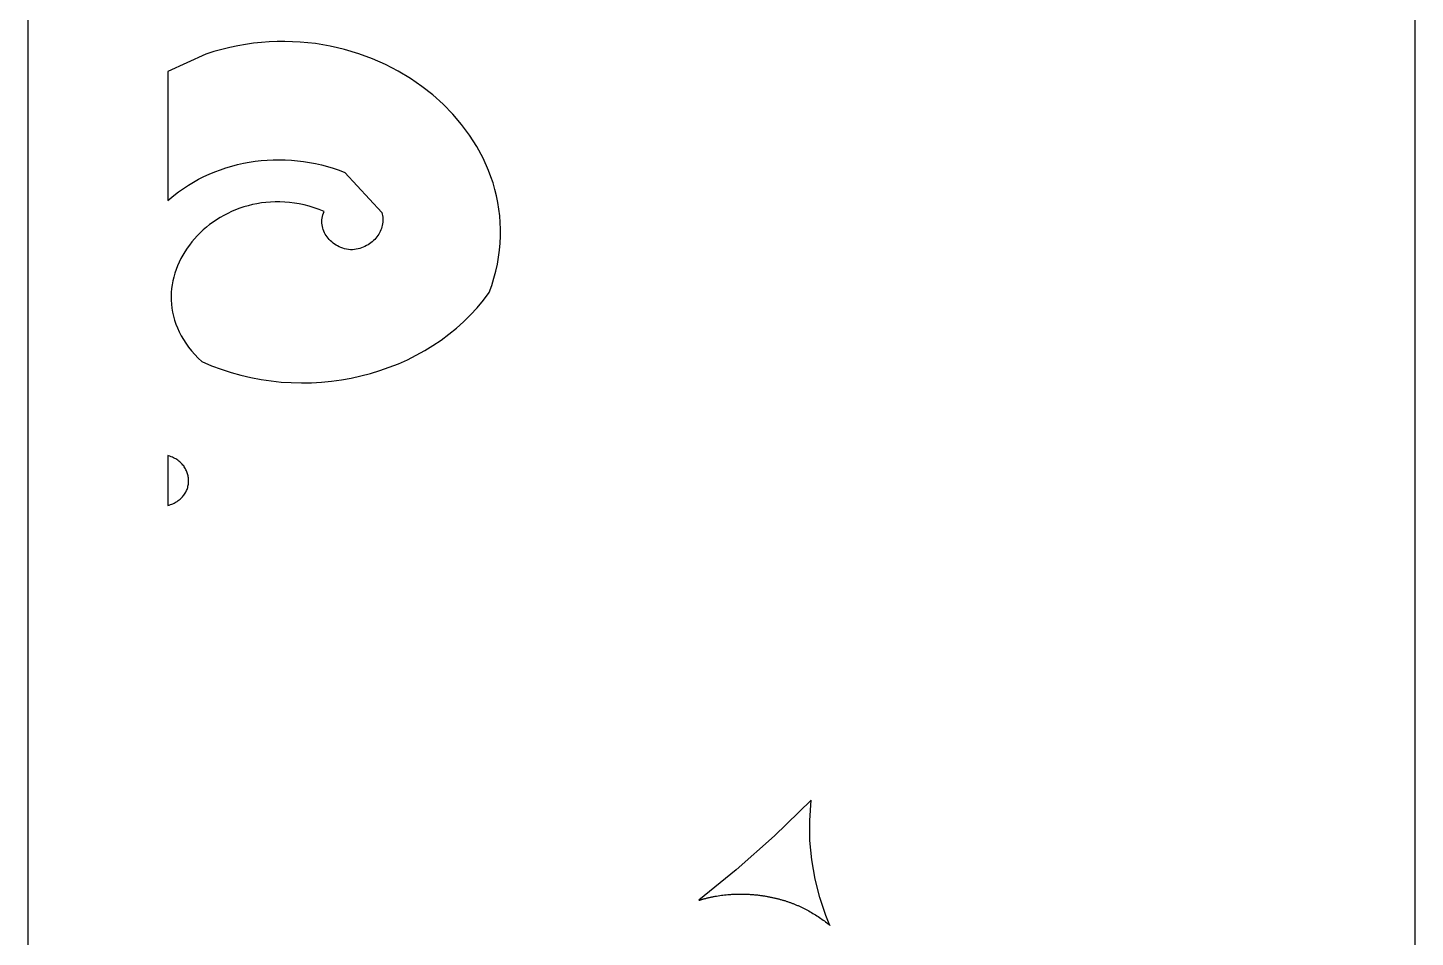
# Model space of a CAD drawing. Header units: centimetres. Extents: x -9.6 to 4.8, y -4.9 to 13.
# Drawn here: x -2.04 to 4.84, y 4.8 to 9.3 of the extents above; entities that cross this region are included whole.
import ezdxf

# ---------------------------------------------------------------- set-up
doc = ezdxf.new("R2010")
doc.units = ezdxf.units.CM
doc.header["$MEASUREMENT"] = 0
doc.layers.add('layer 1', color=7, linetype='Continuous')

msp = doc.modelspace()

# ---------------------------------------------------------------- linework, layer by layer
at = {"layer": 'layer 1', "color": 177}
for points, knots in [([(-2.03515, 13.0189), (-2.03515, 13.0189), (4.83656, 13.0189), (4.83656, 13.0189), (4.83656, 13.0189), (4.83656, 13.0189), (4.83656, -4.91628), (4.83656, -4.91628), (4.83656, -4.91628), (4.83656, -4.91628), (-2.03515, -4.91628), (-2.03515, -4.91628), (-2.03515, -4.91628), (-2.03515, -4.91628), (-2.03515, 13.0189), (-2.03515, 13.0189)], [0, 0, 0, 0, 0.2, 0.2, 0.2, 0.2, 0.4, 0.4, 0.4, 0.4, 0.6, 0.6, 0.6, 0.6, 1, 1, 1, 1]), ([(-0.64804, 9.22798), (-0.64804, 9.22798), (-0.61081, 9.22356), (-0.61081, 9.22356), (-0.61081, 9.22356), (-0.61081, 9.22356), (-0.57396, 9.21799), (-0.57396, 9.21799), (-0.57396, 9.21799), (-0.57396, 9.21799), (-0.53752, 9.2113), (-0.53752, 9.2113), (-0.53752, 9.2113), (-0.53752, 9.2113), (-0.50148, 9.20353), (-0.50148, 9.20353), (-0.50148, 9.20353), (-0.50148, 9.20353), (-0.46588, 9.19467), (-0.46588, 9.19467), (-0.46588, 9.19467), (-0.46588, 9.19467), (-0.39611, 9.1738), (-0.39611, 9.1738), (-0.39611, 9.1738), (-0.39611, 9.1738), (-0.32846, 9.14887), (-0.32846, 9.14887), (-0.32846, 9.14887), (-0.32846, 9.14887), (-0.26307, 9.12008), (-0.26307, 9.12008), (-0.26307, 9.12008), (-0.26307, 9.12008), (-0.20016, 9.08756), (-0.20016, 9.08756), (-0.20016, 9.08756), (-0.20016, 9.08756), (-0.14, 9.0515), (-0.14, 9.0515), (-0.14, 9.0515), (-0.14, 9.0515), (-0.08268, 9.01208), (-0.08268, 9.01208), (-0.08268, 9.01208), (-0.08268, 9.01208), (-0.0285, 8.96945), (-0.0285, 8.96945), (-0.0285, 8.96945), (-0.0285, 8.96945), (0.0224, 8.9238), (0.0224, 8.9238), (0.0224, 8.9238), (0.0224, 8.9238), (0.06979, 8.87527), (0.06979, 8.87527), (0.06979, 8.87527), (0.06979, 8.87527), (0.11346, 8.82408), (0.11346, 8.82408), (0.11346, 8.82408), (0.11346, 8.82408), (0.15323, 8.77038), (0.15323, 8.77038), (0.15323, 8.77038), (0.15323, 8.77038), (0.18888, 8.71431), (0.18888, 8.71431), (0.18888, 8.71431), (0.18888, 8.71431), (0.22018, 8.65609), (0.22018, 8.65609), (0.22018, 8.65609), (0.22018, 8.65609), (0.24697, 8.59584), (0.24697, 8.59584), (0.24697, 8.59584), (0.24697, 8.59584), (0.2586, 8.56503), (0.2586, 8.56503), (0.2586, 8.56503), (0.2586, 8.56503), (0.26905, 8.53379), (0.26905, 8.53379), (0.26905, 8.53379), (0.26905, 8.53379), (0.27822, 8.50212), (0.27822, 8.50212), (0.27822, 8.50212), (0.27822, 8.50212), (0.28616, 8.47006), (0.28616, 8.47006), (0.28616, 8.47006), (0.28616, 8.47006), (0.29281, 8.43763), (0.29281, 8.43763), (0.29281, 8.43763), (0.29281, 8.43763), (0.29817, 8.40486), (0.29817, 8.40486), (0.29817, 8.40486), (0.29817, 8.40486), (0.30217, 8.37174), (0.30217, 8.37174), (0.30217, 8.37174), (0.30217, 8.37174), (0.3048, 8.33832), (0.3048, 8.33832), (0.3048, 8.33832), (0.3048, 8.33832), (0.30607, 8.30461), (0.30607, 8.30461), (0.30607, 8.30461), (0.30607, 8.30461), (0.30592, 8.27064), (0.30592, 8.27064), (0.30592, 8.27064), (0.30592, 8.27064), (0.30434, 8.23643), (0.30434, 8.23643), (0.30434, 8.23643), (0.30434, 8.23643), (0.30127, 8.20199), (0.30127, 8.20199), (0.30127, 8.20199), (0.30127, 8.20199), (0.29673, 8.16735), (0.29673, 8.16735), (0.29673, 8.16735), (0.29673, 8.16735), (0.29068, 8.13252), (0.29068, 8.13252), (0.29068, 8.13252), (0.29068, 8.13252), (0.2831, 8.09754), (0.2831, 8.09754), (0.2831, 8.09754), (0.2831, 8.09754), (0.27394, 8.06243), (0.27394, 8.06243), (0.27394, 8.06243), (0.27394, 8.06243), (0.26321, 8.0272), (0.26321, 8.0272), (0.26321, 8.0272), (0.26321, 8.0272), (0.25085, 7.99187), (0.25085, 7.99187), (0.25085, 7.99187), (0.25085, 7.99187), (0.2216, 7.95331), (0.2216, 7.95331), (0.2216, 7.95331), (0.2216, 7.95331), (0.19058, 7.91635), (0.19058, 7.91635), (0.19058, 7.91635), (0.19058, 7.91635), (0.1579, 7.88104), (0.1579, 7.88104), (0.1579, 7.88104), (0.1579, 7.88104), (0.12359, 7.84735), (0.12359, 7.84735), (0.12359, 7.84735), (0.12359, 7.84735), (0.08775, 7.81533), (0.08775, 7.81533), (0.08775, 7.81533), (0.08775, 7.81533), (0.05044, 7.785), (0.05044, 7.785), (0.05044, 7.785), (0.05044, 7.785), (0.01177, 7.75638), (0.01177, 7.75638), (0.01177, 7.75638), (0.01177, 7.75638), (-0.02821, 7.72949), (-0.02821, 7.72949), (-0.02821, 7.72949), (-0.02821, 7.72949), (-0.06936, 7.70433), (-0.06936, 7.70433), (-0.06936, 7.70433), (-0.06936, 7.70433), (-0.11171, 7.68094), (-0.11171, 7.68094), (-0.11171, 7.68094), (-0.11171, 7.68094), (-0.15507, 7.65931), (-0.15507, 7.65931), (-0.15507, 7.65931), (-0.15507, 7.65931), (-0.19945, 7.6395), (-0.19945, 7.6395), (-0.19945, 7.6395), (-0.19945, 7.6395), (-0.24473, 7.62149), (-0.24473, 7.62149), (-0.24473, 7.62149), (-0.24473, 7.62149), (-0.29084, 7.60534), (-0.29084, 7.60534), (-0.29084, 7.60534), (-0.29084, 7.60534), (-0.3377, 7.59102), (-0.3377, 7.59102), (-0.3377, 7.59102), (-0.3377, 7.59102), (-0.3852, 7.57857), (-0.3852, 7.57857), (-0.3852, 7.57857), (-0.3852, 7.57857), (-0.43331, 7.56802), (-0.43331, 7.56802), (-0.43331, 7.56802), (-0.43331, 7.56802), (-0.48195, 7.5594), (-0.48195, 7.5594), (-0.48195, 7.5594), (-0.48195, 7.5594), (-0.531, 7.55268), (-0.531, 7.55268), (-0.531, 7.55268), (-0.531, 7.55268), (-0.58042, 7.54793), (-0.58042, 7.54793), (-0.58042, 7.54793), (-0.58042, 7.54793), (-0.63009, 7.54516), (-0.63009, 7.54516), (-0.63009, 7.54516), (-0.63009, 7.54516), (-0.68, 7.54434), (-0.68, 7.54434), (-0.68, 7.54434), (-0.68, 7.54434), (-0.72998, 7.54555), (-0.72998, 7.54555), (-0.72998, 7.54555), (-0.72998, 7.54555), (-0.78003, 7.54878), (-0.78003, 7.54878), (-0.78003, 7.54878), (-0.78003, 7.54878), (-0.83004, 7.55404), (-0.83004, 7.55404), (-0.83004, 7.55404), (-0.83004, 7.55404), (-0.87995, 7.56138), (-0.87995, 7.56138), (-0.87995, 7.56138), (-0.87995, 7.56138), (-0.92966, 7.5708), (-0.92966, 7.5708), (-0.92966, 7.5708), (-0.92966, 7.5708), (-0.97909, 7.5823), (-0.97909, 7.5823), (-0.97909, 7.5823), (-0.97909, 7.5823), (-1.02816, 7.59594), (-1.02816, 7.59594), (-1.02816, 7.59594), (-1.02816, 7.59594), (-1.07683, 7.61172), (-1.07683, 7.61172), (-1.07683, 7.61172), (-1.07683, 7.61172), (-1.12496, 7.62964), (-1.12496, 7.62964), (-1.12496, 7.62964), (-1.12496, 7.62964), (-1.17251, 7.64976), (-1.17251, 7.64976), (-1.17251, 7.64976), (-1.17251, 7.64976), (-1.19102, 7.66729), (-1.19102, 7.66729), (-1.19102, 7.66729), (-1.19102, 7.66729), (-1.20822, 7.68513), (-1.20822, 7.68513), (-1.20822, 7.68513), (-1.20822, 7.68513), (-1.22412, 7.70325), (-1.22412, 7.70325), (-1.22412, 7.70325), (-1.22412, 7.70325), (-1.2388, 7.72163), (-1.2388, 7.72163), (-1.2388, 7.72163), (-1.2388, 7.72163), (-1.25226, 7.74023), (-1.25226, 7.74023), (-1.25226, 7.74023), (-1.25226, 7.74023), (-1.2645, 7.75903), (-1.2645, 7.75903), (-1.2645, 7.75903), (-1.2645, 7.75903), (-1.27557, 7.77802), (-1.27557, 7.77802), (-1.27557, 7.77802), (-1.27557, 7.77802), (-1.28547, 7.79716), (-1.28547, 7.79716), (-1.28547, 7.79716), (-1.28547, 7.79716), (-1.2942, 7.81644), (-1.2942, 7.81644), (-1.2942, 7.81644), (-1.2942, 7.81644), (-1.30181, 7.83582), (-1.30181, 7.83582), (-1.30181, 7.83582), (-1.30181, 7.83582), (-1.30834, 7.85529), (-1.30834, 7.85529), (-1.30834, 7.85529), (-1.30834, 7.85529), (-1.31376, 7.87483), (-1.31376, 7.87483), (-1.31376, 7.87483), (-1.31376, 7.87483), (-1.31809, 7.8944), (-1.31809, 7.8944), (-1.31809, 7.8944), (-1.31809, 7.8944), (-1.32139, 7.91399), (-1.32139, 7.91399), (-1.32139, 7.91399), (-1.32139, 7.91399), (-1.32364, 7.93359), (-1.32364, 7.93359), (-1.32364, 7.93359), (-1.32364, 7.93359), (-1.32487, 7.95314), (-1.32487, 7.95314), (-1.32487, 7.95314), (-1.32487, 7.95314), (-1.32512, 7.97263), (-1.32512, 7.97263), (-1.32512, 7.97263), (-1.32512, 7.97263), (-1.32441, 7.99206), (-1.32441, 7.99206), (-1.32441, 7.99206), (-1.32441, 7.99206), (-1.3227, 8.01138), (-1.3227, 8.01138), (-1.3227, 8.01138), (-1.3227, 8.01138), (-1.32005, 8.03056), (-1.32005, 8.03056), (-1.32005, 8.03056), (-1.32005, 8.03056), (-1.31653, 8.04961), (-1.31653, 8.04961), (-1.31653, 8.04961), (-1.31653, 8.04961), (-1.31207, 8.0685), (-1.31207, 8.0685), (-1.31207, 8.0685), (-1.31207, 8.0685), (-1.30673, 8.08718), (-1.30673, 8.08718), (-1.30673, 8.08718), (-1.30673, 8.08718), (-1.30058, 8.10562), (-1.30058, 8.10562), (-1.30058, 8.10562), (-1.30058, 8.10562), (-1.29354, 8.12384), (-1.29354, 8.12384), (-1.29354, 8.12384), (-1.29354, 8.12384), (-1.2857, 8.14179), (-1.2857, 8.14179), (-1.2857, 8.14179), (-1.2857, 8.14179), (-1.27705, 8.15945), (-1.27705, 8.15945), (-1.27705, 8.15945), (-1.27705, 8.15945), (-1.26761, 8.17679), (-1.26761, 8.17679), (-1.26761, 8.17679), (-1.26761, 8.17679), (-1.25739, 8.1938), (-1.25739, 8.1938), (-1.25739, 8.1938), (-1.25739, 8.1938), (-1.24645, 8.21044), (-1.24645, 8.21044), (-1.24645, 8.21044), (-1.24645, 8.21044), (-1.23475, 8.22669), (-1.23475, 8.22669), (-1.23475, 8.22669), (-1.23475, 8.22669), (-1.22237, 8.24256), (-1.22237, 8.24256), (-1.22237, 8.24256), (-1.22237, 8.24256), (-1.2093, 8.25798), (-1.2093, 8.25798), (-1.2093, 8.25798), (-1.2093, 8.25798), (-1.19556, 8.27295), (-1.19556, 8.27295), (-1.19556, 8.27295), (-1.19556, 8.27295), (-1.18118, 8.28744), (-1.18118, 8.28744), (-1.18118, 8.28744), (-1.18118, 8.28744), (-1.16611, 8.30142), (-1.16611, 8.30142), (-1.16611, 8.30142), (-1.16611, 8.30142), (-1.1505, 8.31487), (-1.1505, 8.31487), (-1.1505, 8.31487), (-1.1505, 8.31487), (-1.13426, 8.32779), (-1.13426, 8.32779), (-1.13426, 8.32779), (-1.13426, 8.32779), (-1.11746, 8.34013), (-1.11746, 8.34013), (-1.11746, 8.34013), (-1.11746, 8.34013), (-1.10009, 8.35187), (-1.10009, 8.35187), (-1.10009, 8.35187), (-1.10009, 8.35187), (-1.08221, 8.36298), (-1.08221, 8.36298), (-1.08221, 8.36298), (-1.08221, 8.36298), (-1.0638, 8.37347), (-1.0638, 8.37347), (-1.0638, 8.37347), (-1.0638, 8.37347), (-1.04489, 8.38328), (-1.04489, 8.38328), (-1.04489, 8.38328), (-1.04489, 8.38328), (-1.02551, 8.39239), (-1.02551, 8.39239), (-1.02551, 8.39239), (-1.02551, 8.39239), (-1.00566, 8.40079), (-1.00566, 8.40079), (-1.00566, 8.40079), (-1.00566, 8.40079), (-0.98538, 8.40847), (-0.98538, 8.40847), (-0.98538, 8.40847), (-0.98538, 8.40847), (-0.96468, 8.41539), (-0.96468, 8.41539), (-0.96468, 8.41539), (-0.96468, 8.41539), (-0.94359, 8.42149), (-0.94359, 8.42149), (-0.94359, 8.42149), (-0.94359, 8.42149), (-0.9221, 8.42681), (-0.9221, 8.42681), (-0.9221, 8.42681), (-0.9221, 8.42681), (-0.90025, 8.43129), (-0.90025, 8.43129), (-0.90025, 8.43129), (-0.90025, 8.43129), (-0.87805, 8.43492), (-0.87805, 8.43492), (-0.87805, 8.43492), (-0.87805, 8.43492), (-0.85552, 8.43767), (-0.85552, 8.43767), (-0.85552, 8.43767), (-0.85552, 8.43767), (-0.83271, 8.4395), (-0.83271, 8.4395), (-0.83271, 8.4395), (-0.83271, 8.4395), (-0.80961, 8.44042), (-0.80961, 8.44042), (-0.80961, 8.44042), (-0.80961, 8.44042), (-0.78623, 8.4404), (-0.78623, 8.4404), (-0.78623, 8.4404), (-0.78623, 8.4404), (-0.76261, 8.4394), (-0.76261, 8.4394), (-0.76261, 8.4394), (-0.76261, 8.4394), (-0.73878, 8.43738), (-0.73878, 8.43738), (-0.73878, 8.43738), (-0.73878, 8.43738), (-0.71471, 8.43436), (-0.71471, 8.43436), (-0.71471, 8.43436), (-0.71471, 8.43436), (-0.69046, 8.43029), (-0.69046, 8.43029), (-0.69046, 8.43029), (-0.69046, 8.43029), (-0.66603, 8.42516), (-0.66603, 8.42516), (-0.66603, 8.42516), (-0.66603, 8.42516), (-0.64145, 8.41893), (-0.64145, 8.41893), (-0.64145, 8.41893), (-0.64145, 8.41893), (-0.61677, 8.41159), (-0.61677, 8.41159), (-0.61677, 8.41159), (-0.61677, 8.41159), (-0.59197, 8.40311), (-0.59197, 8.40311), (-0.59197, 8.40311), (-0.59197, 8.40311), (-0.56704, 8.39348), (-0.56704, 8.39348), (-0.56704, 8.39348), (-0.56704, 8.39348), (-0.57048, 8.38512), (-0.57048, 8.38512), (-0.57048, 8.38512), (-0.57048, 8.38512), (-0.57329, 8.37674), (-0.57329, 8.37674), (-0.57329, 8.37674), (-0.57329, 8.37674), (-0.57546, 8.36836), (-0.57546, 8.36836), (-0.57546, 8.36836), (-0.57546, 8.36836), (-0.577, 8.35996), (-0.577, 8.35996), (-0.577, 8.35996), (-0.577, 8.35996), (-0.57798, 8.3516), (-0.57798, 8.3516), (-0.57798, 8.3516), (-0.57798, 8.3516), (-0.57834, 8.34328), (-0.57834, 8.34328), (-0.57834, 8.34328), (-0.57834, 8.34328), (-0.57815, 8.33503), (-0.57815, 8.33503), (-0.57815, 8.33503), (-0.57815, 8.33503), (-0.5774, 8.32686), (-0.5774, 8.32686), (-0.5774, 8.32686), (-0.5774, 8.32686), (-0.5761, 8.31879), (-0.5761, 8.31879), (-0.5761, 8.31879), (-0.5761, 8.31879), (-0.57425, 8.31083), (-0.57425, 8.31083), (-0.57425, 8.31083), (-0.57425, 8.31083), (-0.57189, 8.30301), (-0.57189, 8.30301), (-0.57189, 8.30301), (-0.57189, 8.30301), (-0.56906, 8.29534), (-0.56906, 8.29534), (-0.56906, 8.29534), (-0.56906, 8.29534), (-0.5657, 8.28785), (-0.5657, 8.28785), (-0.5657, 8.28785), (-0.5657, 8.28785), (-0.56189, 8.28056), (-0.56189, 8.28056), (-0.56189, 8.28056), (-0.56189, 8.28056), (-0.55759, 8.27345), (-0.55759, 8.27345), (-0.55759, 8.27345), (-0.55759, 8.27345), (-0.55286, 8.26659), (-0.55286, 8.26659), (-0.55286, 8.26659), (-0.55286, 8.26659), (-0.54771, 8.25996), (-0.54771, 8.25996), (-0.54771, 8.25996), (-0.54771, 8.25996), (-0.54213, 8.25363), (-0.54213, 8.25363), (-0.54213, 8.25363), (-0.54213, 8.25363), (-0.5361, 8.24756), (-0.5361, 8.24756), (-0.5361, 8.24756), (-0.5361, 8.24756), (-0.5297, 8.24179), (-0.5297, 8.24179), (-0.5297, 8.24179), (-0.5297, 8.24179), (-0.52293, 8.23635), (-0.52293, 8.23635), (-0.52293, 8.23635), (-0.52293, 8.23635), (-0.51578, 8.23124), (-0.51578, 8.23124), (-0.51578, 8.23124), (-0.51578, 8.23124), (-0.50827, 8.22649), (-0.50827, 8.22649), (-0.50827, 8.22649), (-0.50827, 8.22649), (-0.50044, 8.22211), (-0.50044, 8.22211), (-0.50044, 8.22211), (-0.50044, 8.22211), (-0.49224, 8.21813), (-0.49224, 8.21813), (-0.49224, 8.21813), (-0.49224, 8.21813), (-0.48376, 8.21456), (-0.48376, 8.21456), (-0.48376, 8.21456), (-0.48376, 8.21456), (-0.47496, 8.21144), (-0.47496, 8.21144), (-0.47496, 8.21144), (-0.47496, 8.21144), (-0.4659, 8.20875), (-0.4659, 8.20875), (-0.4659, 8.20875), (-0.4659, 8.20875), (-0.45656, 8.20654), (-0.45656, 8.20654), (-0.45656, 8.20654), (-0.45656, 8.20654), (-0.44695, 8.20481), (-0.44695, 8.20481), (-0.44695, 8.20481), (-0.44695, 8.20481), (-0.43711, 8.20358), (-0.43711, 8.20358), (-0.43711, 8.20358), (-0.43711, 8.20358), (-0.427, 8.20289), (-0.427, 8.20289), (-0.427, 8.20289), (-0.427, 8.20289), (-0.41747, 8.20406), (-0.41747, 8.20406), (-0.41747, 8.20406), (-0.41747, 8.20406), (-0.40813, 8.20566), (-0.40813, 8.20566), (-0.40813, 8.20566), (-0.40813, 8.20566), (-0.39902, 8.2077), (-0.39902, 8.2077), (-0.39902, 8.2077), (-0.39902, 8.2077), (-0.39019, 8.21014), (-0.39019, 8.21014), (-0.39019, 8.21014), (-0.39019, 8.21014), (-0.38156, 8.213), (-0.38156, 8.213), (-0.38156, 8.213), (-0.38156, 8.213), (-0.37318, 8.21623), (-0.37318, 8.21623), (-0.37318, 8.21623), (-0.37318, 8.21623), (-0.36511, 8.21984), (-0.36511, 8.21984), (-0.36511, 8.21984), (-0.36511, 8.21984), (-0.35727, 8.2238), (-0.35727, 8.2238), (-0.35727, 8.2238), (-0.35727, 8.2238), (-0.34975, 8.22811), (-0.34975, 8.22811), (-0.34975, 8.22811), (-0.34975, 8.22811), (-0.34253, 8.23274), (-0.34253, 8.23274), (-0.34253, 8.23274), (-0.34253, 8.23274), (-0.33561, 8.23768), (-0.33561, 8.23768), (-0.33561, 8.23768), (-0.33561, 8.23768), (-0.329, 8.24291), (-0.329, 8.24291), (-0.329, 8.24291), (-0.329, 8.24291), (-0.32275, 8.24844), (-0.32275, 8.24844), (-0.32275, 8.24844), (-0.32275, 8.24844), (-0.31683, 8.25423), (-0.31683, 8.25423), (-0.31683, 8.25423), (-0.31683, 8.25423), (-0.31127, 8.2603), (-0.31127, 8.2603), (-0.31127, 8.2603), (-0.31127, 8.2603), (-0.3061, 8.26659), (-0.3061, 8.26659), (-0.3061, 8.26659), (-0.3061, 8.26659), (-0.30128, 8.27312), (-0.30128, 8.27312), (-0.30128, 8.27312), (-0.30128, 8.27312), (-0.29686, 8.27985), (-0.29686, 8.27985), (-0.29686, 8.27985), (-0.29686, 8.27985), (-0.29284, 8.28677), (-0.29284, 8.28677), (-0.29284, 8.28677), (-0.29284, 8.28677), (-0.28921, 8.2939), (-0.28921, 8.2939), (-0.28921, 8.2939), (-0.28921, 8.2939), (-0.28602, 8.3012), (-0.28602, 8.3012), (-0.28602, 8.3012), (-0.28602, 8.3012), (-0.28327, 8.30864), (-0.28327, 8.30864), (-0.28327, 8.30864), (-0.28327, 8.30864), (-0.281, 8.31622), (-0.281, 8.31622), (-0.281, 8.31622), (-0.281, 8.31622), (-0.27914, 8.32394), (-0.27914, 8.32394), (-0.27914, 8.32394), (-0.27914, 8.32394), (-0.27775, 8.33175), (-0.27775, 8.33175), (-0.27775, 8.33175), (-0.27775, 8.33175), (-0.27685, 8.33968), (-0.27685, 8.33968), (-0.27685, 8.33968), (-0.27685, 8.33968), (-0.27645, 8.3477), (-0.27645, 8.3477), (-0.27645, 8.3477), (-0.27645, 8.3477), (-0.27654, 8.35577), (-0.27654, 8.35577), (-0.27654, 8.35577), (-0.27654, 8.35577), (-0.27712, 8.36392), (-0.27712, 8.36392), (-0.27712, 8.36392), (-0.27712, 8.36392), (-0.27825, 8.37209), (-0.27825, 8.37209), (-0.27825, 8.37209), (-0.27825, 8.37209), (-0.27989, 8.3803), (-0.27989, 8.3803), (-0.27989, 8.3803), (-0.27989, 8.3803), (-0.28208, 8.38852), (-0.28208, 8.38852), (-0.28208, 8.38852), (-0.28208, 8.38852), (-0.46479, 8.58542), (-0.46479, 8.58542), (-0.46479, 8.58542), (-0.46479, 8.58542), (-0.49337, 8.59651), (-0.49337, 8.59651), (-0.49337, 8.59651), (-0.49337, 8.59651), (-0.52224, 8.60654), (-0.52224, 8.60654), (-0.52224, 8.60654), (-0.52224, 8.60654), (-0.55136, 8.61548), (-0.55136, 8.61548), (-0.55136, 8.61548), (-0.55136, 8.61548), (-0.58071, 8.62336), (-0.58071, 8.62336), (-0.58071, 8.62336), (-0.58071, 8.62336), (-0.61025, 8.63018), (-0.61025, 8.63018), (-0.61025, 8.63018), (-0.61025, 8.63018), (-0.63995, 8.63593), (-0.63995, 8.63593), (-0.63995, 8.63593), (-0.63995, 8.63593), (-0.6698, 8.64064), (-0.6698, 8.64064), (-0.6698, 8.64064), (-0.6698, 8.64064), (-0.6997, 8.64431), (-0.6997, 8.64431), (-0.6997, 8.64431), (-0.6997, 8.64431), (-0.72969, 8.64691), (-0.72969, 8.64691), (-0.72969, 8.64691), (-0.72969, 8.64691), (-0.75969, 8.6485), (-0.75969, 8.6485), (-0.75969, 8.6485), (-0.75969, 8.6485), (-0.78966, 8.64906), (-0.78966, 8.64906), (-0.78966, 8.64906), (-0.78966, 8.64906), (-0.81962, 8.6486), (-0.81962, 8.6486), (-0.81962, 8.6486), (-0.81962, 8.6486), (-0.84947, 8.64712), (-0.84947, 8.64712), (-0.84947, 8.64712), (-0.84947, 8.64712), (-0.87924, 8.64464), (-0.87924, 8.64464), (-0.87924, 8.64464), (-0.87924, 8.64464), (-0.90882, 8.64114), (-0.90882, 8.64114), (-0.90882, 8.64114), (-0.90882, 8.64114), (-0.93823, 8.63666), (-0.93823, 8.63666), (-0.93823, 8.63666), (-0.93823, 8.63666), (-0.96739, 8.63118), (-0.96739, 8.63118), (-0.96739, 8.63118), (-0.96739, 8.63118), (-0.99635, 8.62469), (-0.99635, 8.62469), (-0.99635, 8.62469), (-0.99635, 8.62469), (-1.02497, 8.61725), (-1.02497, 8.61725), (-1.02497, 8.61725), (-1.02497, 8.61725), (-1.05332, 8.60883), (-1.05332, 8.60883), (-1.05332, 8.60883), (-1.05332, 8.60883), (-1.08127, 8.59943), (-1.08127, 8.59943), (-1.08127, 8.59943), (-1.08127, 8.59943), (-1.10883, 8.58907), (-1.10883, 8.58907), (-1.10883, 8.58907), (-1.10883, 8.58907), (-1.13599, 8.57775), (-1.13599, 8.57775), (-1.13599, 8.57775), (-1.13599, 8.57775), (-1.16267, 8.56549), (-1.16267, 8.56549), (-1.16267, 8.56549), (-1.16267, 8.56549), (-1.18887, 8.55228), (-1.18887, 8.55228), (-1.18887, 8.55228), (-1.18887, 8.55228), (-1.21451, 8.53812), (-1.21451, 8.53812), (-1.21451, 8.53812), (-1.21451, 8.53812), (-1.23961, 8.52303), (-1.23961, 8.52303), (-1.23961, 8.52303), (-1.23961, 8.52303), (-1.26412, 8.50702), (-1.26412, 8.50702), (-1.26412, 8.50702), (-1.26412, 8.50702), (-1.28799, 8.49007), (-1.28799, 8.49007), (-1.28799, 8.49007), (-1.28799, 8.49007), (-1.31117, 8.47223), (-1.31117, 8.47223), (-1.31117, 8.47223), (-1.31117, 8.47223), (-1.3409, 8.44692), (-1.3409, 8.44692), (-1.3409, 8.44692), (-1.3409, 8.44692), (-1.3409, 9.08585), (-1.3409, 9.08585), (-1.3409, 9.08585), (-1.3409, 9.08585), (-1.15381, 9.17182), (-1.15381, 9.17182), (-1.15381, 9.17182), (-1.15381, 9.17182), (-1.11412, 9.18418), (-1.11412, 9.18418), (-1.11412, 9.18418), (-1.11412, 9.18418), (-1.07447, 9.19512), (-1.07447, 9.19512), (-1.07447, 9.19512), (-1.07447, 9.19512), (-1.03487, 9.20467), (-1.03487, 9.20467), (-1.03487, 9.20467), (-1.03487, 9.20467), (-0.99539, 9.21284), (-0.99539, 9.21284), (-0.99539, 9.21284), (-0.99539, 9.21284), (-0.95599, 9.21966), (-0.95599, 9.21966), (-0.95599, 9.21966), (-0.95599, 9.21966), (-0.91674, 9.22514), (-0.91674, 9.22514), (-0.91674, 9.22514), (-0.91674, 9.22514), (-0.87767, 9.22933), (-0.87767, 9.22933), (-0.87767, 9.22933), (-0.87767, 9.22933), (-0.83876, 9.23219), (-0.83876, 9.23219), (-0.83876, 9.23219), (-0.83876, 9.23219), (-0.80009, 9.23381), (-0.80009, 9.23381), (-0.80009, 9.23381), (-0.80009, 9.23381), (-0.76165, 9.23417), (-0.76165, 9.23417), (-0.76165, 9.23417), (-0.76165, 9.23417), (-0.72346, 9.23329), (-0.72346, 9.23329), (-0.72346, 9.23329), (-0.72346, 9.23329), (-0.68561, 9.23123), (-0.68561, 9.23123), (-0.68561, 9.23123), (-0.68561, 9.23123), (-0.64804, 9.22798), (-0.64804, 9.22798)], [0, 0, 0, 0, 0.0040816, 0.0040816, 0.0040816, 0.0040816, 0.0081633, 0.0081633, 0.0081633, 0.0081633, 0.0122449, 0.0122449, 0.0122449, 0.0122449, 0.0163265, 0.0163265, 0.0163265, 0.0163265, 0.0204082, 0.0204082, 0.0204082, 0.0204082, 0.0244898, 0.0244898, 0.0244898, 0.0244898, 0.0285714, 0.0285714, 0.0285714, 0.0285714, 0.0326531, 0.0326531, 0.0326531, 0.0326531, 0.0367347, 0.0367347, 0.0367347, 0.0367347, 0.0408163, 0.0408163, 0.0408163, 0.0408163, 0.044898, 0.044898, 0.044898, 0.044898, 0.0489796, 0.0489796, 0.0489796, 0.0489796, 0.0530612, 0.0530612, 0.0530612, 0.0530612, 0.0571429, 0.0571429, 0.0571429, 0.0571429, 0.0612245, 0.0612245, 0.0612245, 0.0612245, 0.0653061, 0.0653061, 0.0653061, 0.0653061, 0.0693878, 0.0693878, 0.0693878, 0.0693878, 0.0734694, 0.0734694, 0.0734694, 0.0734694, 0.077551, 0.077551, 0.077551, 0.077551, 0.0816327, 0.0816327, 0.0816327, 0.0816327, 0.0857143, 0.0857143, 0.0857143, 0.0857143, 0.0897959, 0.0897959, 0.0897959, 0.0897959, 0.0938776, 0.0938776, 0.0938776, 0.0938776, 0.0979592, 0.0979592, 0.0979592, 0.0979592, 0.1020408, 0.1020408, 0.1020408, 0.1020408, 0.1061224, 0.1061224, 0.1061224, 0.1061224, 0.1102041, 0.1102041, 0.1102041, 0.1102041, 0.1142857, 0.1142857, 0.1142857, 0.1142857, 0.1183673, 0.1183673, 0.1183673, 0.1183673, 0.122449, 0.122449, 0.122449, 0.122449, 0.1265306, 0.1265306, 0.1265306, 0.1265306, 0.1306122, 0.1306122, 0.1306122, 0.1306122, 0.1346939, 0.1346939, 0.1346939, 0.1346939, 0.1387755, 0.1387755, 0.1387755, 0.1387755, 0.1428571, 0.1428571, 0.1428571, 0.1428571, 0.1469388, 0.1469388, 0.1469388, 0.1469388, 0.1510204, 0.1510204, 0.1510204, 0.1510204, 0.155102, 0.155102, 0.155102, 0.155102, 0.1591837, 0.1591837, 0.1591837, 0.1591837, 0.1632653, 0.1632653, 0.1632653, 0.1632653, 0.1673469, 0.1673469, 0.1673469, 0.1673469, 0.1714286, 0.1714286, 0.1714286, 0.1714286, 0.1755102, 0.1755102, 0.1755102, 0.1755102, 0.1795918, 0.1795918, 0.1795918, 0.1795918, 0.1836735, 0.1836735, 0.1836735, 0.1836735, 0.1877551, 0.1877551, 0.1877551, 0.1877551, 0.1918367, 0.1918367, 0.1918367, 0.1918367, 0.1959184, 0.1959184, 0.1959184, 0.1959184, 0.2, 0.2, 0.2, 0.2, 0.2040816, 0.2040816, 0.2040816, 0.2040816, 0.2081633, 0.2081633, 0.2081633, 0.2081633, 0.2122449, 0.2122449, 0.2122449, 0.2122449, 0.2163265, 0.2163265, 0.2163265, 0.2163265, 0.2204082, 0.2204082, 0.2204082, 0.2204082, 0.2244898, 0.2244898, 0.2244898, 0.2244898, 0.2285714, 0.2285714, 0.2285714, 0.2285714, 0.2326531, 0.2326531, 0.2326531, 0.2326531, 0.2367347, 0.2367347, 0.2367347, 0.2367347, 0.2408163, 0.2408163, 0.2408163, 0.2408163, 0.244898, 0.244898, 0.244898, 0.244898, 0.2489796, 0.2489796, 0.2489796, 0.2489796, 0.2530612, 0.2530612, 0.2530612, 0.2530612, 0.2571429, 0.2571429, 0.2571429, 0.2571429, 0.2612245, 0.2612245, 0.2612245, 0.2612245, 0.2653061, 0.2653061, 0.2653061, 0.2653061, 0.2693878, 0.2693878, 0.2693878, 0.2693878, 0.2734694, 0.2734694, 0.2734694, 0.2734694, 0.277551, 0.277551, 0.277551, 0.277551, 0.2816327, 0.2816327, 0.2816327, 0.2816327, 0.2857143, 0.2857143, 0.2857143, 0.2857143, 0.2897959, 0.2897959, 0.2897959, 0.2897959, 0.2938776, 0.2938776, 0.2938776, 0.2938776, 0.2979592, 0.2979592, 0.2979592, 0.2979592, 0.3020408, 0.3020408, 0.3020408, 0.3020408, 0.3061224, 0.3061224, 0.3061224, 0.3061224, 0.3102041, 0.3102041, 0.3102041, 0.3102041, 0.3142857, 0.3142857, 0.3142857, 0.3142857, 0.3183673, 0.3183673, 0.3183673, 0.3183673, 0.322449, 0.322449, 0.322449, 0.322449, 0.3265306, 0.3265306, 0.3265306, 0.3265306, 0.3306122, 0.3306122, 0.3306122, 0.3306122, 0.3346939, 0.3346939, 0.3346939, 0.3346939, 0.3387755, 0.3387755, 0.3387755, 0.3387755, 0.3428571, 0.3428571, 0.3428571, 0.3428571, 0.3469388, 0.3469388, 0.3469388, 0.3469388, 0.3510204, 0.3510204, 0.3510204, 0.3510204, 0.355102, 0.355102, 0.355102, 0.355102, 0.3591837, 0.3591837, 0.3591837, 0.3591837, 0.3632653, 0.3632653, 0.3632653, 0.3632653, 0.3673469, 0.3673469, 0.3673469, 0.3673469, 0.3714286, 0.3714286, 0.3714286, 0.3714286, 0.3755102, 0.3755102, 0.3755102, 0.3755102, 0.3795918, 0.3795918, 0.3795918, 0.3795918, 0.3836735, 0.3836735, 0.3836735, 0.3836735, 0.3877551, 0.3877551, 0.3877551, 0.3877551, 0.3918367, 0.3918367, 0.3918367, 0.3918367, 0.3959184, 0.3959184, 0.3959184, 0.3959184, 0.4, 0.4, 0.4, 0.4, 0.4040816, 0.4040816, 0.4040816, 0.4040816, 0.4081633, 0.4081633, 0.4081633, 0.4081633, 0.4122449, 0.4122449, 0.4122449, 0.4122449, 0.4163265, 0.4163265, 0.4163265, 0.4163265, 0.4204082, 0.4204082, 0.4204082, 0.4204082, 0.4244898, 0.4244898, 0.4244898, 0.4244898, 0.4285714, 0.4285714, 0.4285714, 0.4285714, 0.4326531, 0.4326531, 0.4326531, 0.4326531, 0.4367347, 0.4367347, 0.4367347, 0.4367347, 0.4408163, 0.4408163, 0.4408163, 0.4408163, 0.444898, 0.444898, 0.444898, 0.444898, 0.4489796, 0.4489796, 0.4489796, 0.4489796, 0.4530612, 0.4530612, 0.4530612, 0.4530612, 0.4571429, 0.4571429, 0.4571429, 0.4571429, 0.4612245, 0.4612245, 0.4612245, 0.4612245, 0.4653061, 0.4653061, 0.4653061, 0.4653061, 0.4693878, 0.4693878, 0.4693878, 0.4693878, 0.4734694, 0.4734694, 0.4734694, 0.4734694, 0.477551, 0.477551, 0.477551, 0.477551, 0.4816327, 0.4816327, 0.4816327, 0.4816327, 0.4857143, 0.4857143, 0.4857143, 0.4857143, 0.4897959, 0.4897959, 0.4897959, 0.4897959, 0.4938776, 0.4938776, 0.4938776, 0.4938776, 0.4979592, 0.4979592, 0.4979592, 0.4979592, 0.5020408, 0.5020408, 0.5020408, 0.5020408, 0.5061224, 0.5061224, 0.5061224, 0.5061224, 0.5102041, 0.5102041, 0.5102041, 0.5102041, 0.5142857, 0.5142857, 0.5142857, 0.5142857, 0.5183673, 0.5183673, 0.5183673, 0.5183673, 0.522449, 0.522449, 0.522449, 0.522449, 0.5265306, 0.5265306, 0.5265306, 0.5265306, 0.5306122, 0.5306122, 0.5306122, 0.5306122, 0.5346939, 0.5346939, 0.5346939, 0.5346939, 0.5387755, 0.5387755, 0.5387755, 0.5387755, 0.5428571, 0.5428571, 0.5428571, 0.5428571, 0.5469388, 0.5469388, 0.5469388, 0.5469388, 0.5510204, 0.5510204, 0.5510204, 0.5510204, 0.555102, 0.555102, 0.555102, 0.555102, 0.5591837, 0.5591837, 0.5591837, 0.5591837, 0.5632653, 0.5632653, 0.5632653, 0.5632653, 0.5673469, 0.5673469, 0.5673469, 0.5673469, 0.5714286, 0.5714286, 0.5714286, 0.5714286, 0.5755102, 0.5755102, 0.5755102, 0.5755102, 0.5795918, 0.5795918, 0.5795918, 0.5795918, 0.5836735, 0.5836735, 0.5836735, 0.5836735, 0.5877551, 0.5877551, 0.5877551, 0.5877551, 0.5918367, 0.5918367, 0.5918367, 0.5918367, 0.5959184, 0.5959184, 0.5959184, 0.5959184, 0.6, 0.6, 0.6, 0.6, 0.6040816, 0.6040816, 0.6040816, 0.6040816, 0.6081633, 0.6081633, 0.6081633, 0.6081633, 0.6122449, 0.6122449, 0.6122449, 0.6122449, 0.6163265, 0.6163265, 0.6163265, 0.6163265, 0.6204082, 0.6204082, 0.6204082, 0.6204082, 0.6244898, 0.6244898, 0.6244898, 0.6244898, 0.6285714, 0.6285714, 0.6285714, 0.6285714, 0.6326531, 0.6326531, 0.6326531, 0.6326531, 0.6367347, 0.6367347, 0.6367347, 0.6367347, 0.6408163, 0.6408163, 0.6408163, 0.6408163, 0.644898, 0.644898, 0.644898, 0.644898, 0.6489796, 0.6489796, 0.6489796, 0.6489796, 0.6530612, 0.6530612, 0.6530612, 0.6530612, 0.6571429, 0.6571429, 0.6571429, 0.6571429, 0.6612245, 0.6612245, 0.6612245, 0.6612245, 0.6653061, 0.6653061, 0.6653061, 0.6653061, 0.6693878, 0.6693878, 0.6693878, 0.6693878, 0.6734694, 0.6734694, 0.6734694, 0.6734694, 0.677551, 0.677551, 0.677551, 0.677551, 0.6816327, 0.6816327, 0.6816327, 0.6816327, 0.6857143, 0.6857143, 0.6857143, 0.6857143, 0.6897959, 0.6897959, 0.6897959, 0.6897959, 0.6938776, 0.6938776, 0.6938776, 0.6938776, 0.6979592, 0.6979592, 0.6979592, 0.6979592, 0.7020408, 0.7020408, 0.7020408, 0.7020408, 0.7061224, 0.7061224, 0.7061224, 0.7061224, 0.7102041, 0.7102041, 0.7102041, 0.7102041, 0.7142857, 0.7142857, 0.7142857, 0.7142857, 0.7183673, 0.7183673, 0.7183673, 0.7183673, 0.722449, 0.722449, 0.722449, 0.722449, 0.7265306, 0.7265306, 0.7265306, 0.7265306, 0.7306122, 0.7306122, 0.7306122, 0.7306122, 0.7346939, 0.7346939, 0.7346939, 0.7346939, 0.7387755, 0.7387755, 0.7387755, 0.7387755, 0.7428571, 0.7428571, 0.7428571, 0.7428571, 0.7469388, 0.7469388, 0.7469388, 0.7469388, 0.7510204, 0.7510204, 0.7510204, 0.7510204, 0.755102, 0.755102, 0.755102, 0.755102, 0.7591837, 0.7591837, 0.7591837, 0.7591837, 0.7632653, 0.7632653, 0.7632653, 0.7632653, 0.7673469, 0.7673469, 0.7673469, 0.7673469, 0.7714286, 0.7714286, 0.7714286, 0.7714286, 0.7755102, 0.7755102, 0.7755102, 0.7755102, 0.7795918, 0.7795918, 0.7795918, 0.7795918, 0.7836735, 0.7836735, 0.7836735, 0.7836735, 0.7877551, 0.7877551, 0.7877551, 0.7877551, 0.7918367, 0.7918367, 0.7918367, 0.7918367, 0.7959184, 0.7959184, 0.7959184, 0.7959184, 0.8, 0.8, 0.8, 0.8, 0.8040816, 0.8040816, 0.8040816, 0.8040816, 0.8081633, 0.8081633, 0.8081633, 0.8081633, 0.8122449, 0.8122449, 0.8122449, 0.8122449, 0.8163265, 0.8163265, 0.8163265, 0.8163265, 0.8204082, 0.8204082, 0.8204082, 0.8204082, 0.8244898, 0.8244898, 0.8244898, 0.8244898, 0.8285714, 0.8285714, 0.8285714, 0.8285714, 0.8326531, 0.8326531, 0.8326531, 0.8326531, 0.8367347, 0.8367347, 0.8367347, 0.8367347, 0.8408163, 0.8408163, 0.8408163, 0.8408163, 0.844898, 0.844898, 0.844898, 0.844898, 0.8489796, 0.8489796, 0.8489796, 0.8489796, 0.8530612, 0.8530612, 0.8530612, 0.8530612, 0.8571429, 0.8571429, 0.8571429, 0.8571429, 0.8612245, 0.8612245, 0.8612245, 0.8612245, 0.8653061, 0.8653061, 0.8653061, 0.8653061, 0.8693878, 0.8693878, 0.8693878, 0.8693878, 0.8734694, 0.8734694, 0.8734694, 0.8734694, 0.877551, 0.877551, 0.877551, 0.877551, 0.8816327, 0.8816327, 0.8816327, 0.8816327, 0.8857143, 0.8857143, 0.8857143, 0.8857143, 0.8897959, 0.8897959, 0.8897959, 0.8897959, 0.8938776, 0.8938776, 0.8938776, 0.8938776, 0.8979592, 0.8979592, 0.8979592, 0.8979592, 0.9020408, 0.9020408, 0.9020408, 0.9020408, 0.9061224, 0.9061224, 0.9061224, 0.9061224, 0.9102041, 0.9102041, 0.9102041, 0.9102041, 0.9142857, 0.9142857, 0.9142857, 0.9142857, 0.9183673, 0.9183673, 0.9183673, 0.9183673, 0.922449, 0.922449, 0.922449, 0.922449, 0.9265306, 0.9265306, 0.9265306, 0.9265306, 0.9306122, 0.9306122, 0.9306122, 0.9306122, 0.9346939, 0.9346939, 0.9346939, 0.9346939, 0.9387755, 0.9387755, 0.9387755, 0.9387755, 0.9428571, 0.9428571, 0.9428571, 0.9428571, 0.9469388, 0.9469388, 0.9469388, 0.9469388, 0.9510204, 0.9510204, 0.9510204, 0.9510204, 0.955102, 0.955102, 0.955102, 0.955102, 0.9591837, 0.9591837, 0.9591837, 0.9591837, 0.9632653, 0.9632653, 0.9632653, 0.9632653, 0.9673469, 0.9673469, 0.9673469, 0.9673469, 0.9714286, 0.9714286, 0.9714286, 0.9714286, 0.9755102, 0.9755102, 0.9755102, 0.9755102, 0.9795918, 0.9795918, 0.9795918, 0.9795918, 0.9836735, 0.9836735, 0.9836735, 0.9836735, 0.9877551, 0.9877551, 0.9877551, 0.9877551, 0.9918367, 0.9918367, 0.9918367, 0.9918367, 1, 1, 1, 1]), ([(-1.29652, 7.16467), (-1.29652, 7.16467), (-1.29152, 7.16125), (-1.29152, 7.16125), (-1.29152, 7.16125), (-1.29152, 7.16125), (-1.28676, 7.15766), (-1.28676, 7.15766), (-1.28676, 7.15766), (-1.28676, 7.15766), (-1.28222, 7.15393), (-1.28222, 7.15393), (-1.28222, 7.15393), (-1.28222, 7.15393), (-1.2779, 7.15006), (-1.2779, 7.15006), (-1.2779, 7.15006), (-1.2779, 7.15006), (-1.2738, 7.14603), (-1.2738, 7.14603), (-1.2738, 7.14603), (-1.2738, 7.14603), (-1.26996, 7.14188), (-1.26996, 7.14188), (-1.26996, 7.14188), (-1.26996, 7.14188), (-1.26631, 7.13759), (-1.26631, 7.13759), (-1.26631, 7.13759), (-1.26631, 7.13759), (-1.26289, 7.13319), (-1.26289, 7.13319), (-1.26289, 7.13319), (-1.26289, 7.13319), (-1.25971, 7.12869), (-1.25971, 7.12869), (-1.25971, 7.12869), (-1.25971, 7.12869), (-1.25672, 7.12408), (-1.25672, 7.12408), (-1.25672, 7.12408), (-1.25672, 7.12408), (-1.25399, 7.11939), (-1.25399, 7.11939), (-1.25399, 7.11939), (-1.25399, 7.11939), (-1.25149, 7.1146), (-1.25149, 7.1146), (-1.25149, 7.1146), (-1.25149, 7.1146), (-1.2492, 7.10974), (-1.2492, 7.10974), (-1.2492, 7.10974), (-1.2492, 7.10974), (-1.24711, 7.1048), (-1.24711, 7.1048), (-1.24711, 7.1048), (-1.24711, 7.1048), (-1.24528, 7.0998), (-1.24528, 7.0998), (-1.24528, 7.0998), (-1.24528, 7.0998), (-1.24368, 7.09473), (-1.24368, 7.09473), (-1.24368, 7.09473), (-1.24368, 7.09473), (-1.24228, 7.08963), (-1.24228, 7.08963), (-1.24228, 7.08963), (-1.24228, 7.08963), (-1.24109, 7.08448), (-1.24109, 7.08448), (-1.24109, 7.08448), (-1.24109, 7.08448), (-1.24017, 7.07931), (-1.24017, 7.07931), (-1.24017, 7.07931), (-1.24017, 7.07931), (-1.23944, 7.0741), (-1.23944, 7.0741), (-1.23944, 7.0741), (-1.23944, 7.0741), (-1.23894, 7.06888), (-1.23894, 7.06888), (-1.23894, 7.06888), (-1.23894, 7.06888), (-1.23869, 7.06365), (-1.23869, 7.06365), (-1.23869, 7.06365), (-1.23869, 7.06365), (-1.23863, 7.05842), (-1.23863, 7.05842), (-1.23863, 7.05842), (-1.23863, 7.05842), (-1.23884, 7.05319), (-1.23884, 7.05319), (-1.23884, 7.05319), (-1.23884, 7.05319), (-1.23924, 7.04798), (-1.23924, 7.04798), (-1.23924, 7.04798), (-1.23924, 7.04798), (-1.23984, 7.04279), (-1.23984, 7.04279), (-1.23984, 7.04279), (-1.23984, 7.04279), (-1.24072, 7.03762), (-1.24072, 7.03762), (-1.24072, 7.03762), (-1.24072, 7.03762), (-1.24178, 7.03249), (-1.24178, 7.03249), (-1.24178, 7.03249), (-1.24178, 7.03249), (-1.24309, 7.0274), (-1.24309, 7.0274), (-1.24309, 7.0274), (-1.24309, 7.0274), (-1.24461, 7.02236), (-1.24461, 7.02236), (-1.24461, 7.02236), (-1.24461, 7.02236), (-1.24636, 7.01738), (-1.24636, 7.01738), (-1.24636, 7.01738), (-1.24636, 7.01738), (-1.24837, 7.01248), (-1.24837, 7.01248), (-1.24837, 7.01248), (-1.24837, 7.01248), (-1.25055, 7.00764), (-1.25055, 7.00764), (-1.25055, 7.00764), (-1.25055, 7.00764), (-1.25295, 7.00287), (-1.25295, 7.00287), (-1.25295, 7.00287), (-1.25295, 7.00287), (-1.25562, 6.99822), (-1.25562, 6.99822), (-1.25562, 6.99822), (-1.25562, 6.99822), (-1.2585, 6.99363), (-1.2585, 6.99363), (-1.2585, 6.99363), (-1.2585, 6.99363), (-1.26158, 6.98917), (-1.26158, 6.98917), (-1.26158, 6.98917), (-1.26158, 6.98917), (-1.2649, 6.98484), (-1.2649, 6.98484), (-1.2649, 6.98484), (-1.2649, 6.98484), (-1.26842, 6.98058), (-1.26842, 6.98058), (-1.26842, 6.98058), (-1.26842, 6.98058), (-1.27217, 6.9765), (-1.27217, 6.9765), (-1.27217, 6.9765), (-1.27217, 6.9765), (-1.27617, 6.97252), (-1.27617, 6.97252), (-1.27617, 6.97252), (-1.27617, 6.97252), (-1.2804, 6.9687), (-1.2804, 6.9687), (-1.2804, 6.9687), (-1.2804, 6.9687), (-1.28482, 6.96501), (-1.28482, 6.96501), (-1.28482, 6.96501), (-1.28482, 6.96501), (-1.28949, 6.96149), (-1.28949, 6.96149), (-1.28949, 6.96149), (-1.28949, 6.96149), (-1.29435, 6.95815), (-1.29435, 6.95815), (-1.29435, 6.95815), (-1.29435, 6.95815), (-1.29948, 6.95497), (-1.29948, 6.95497), (-1.29948, 6.95497), (-1.29948, 6.95497), (-1.30479, 6.95196), (-1.30479, 6.95196), (-1.30479, 6.95196), (-1.30479, 6.95196), (-1.31034, 6.94917), (-1.31034, 6.94917), (-1.31034, 6.94917), (-1.31034, 6.94917), (-1.31611, 6.94654), (-1.31611, 6.94654), (-1.31611, 6.94654), (-1.31611, 6.94654), (-1.32212, 6.94415), (-1.32212, 6.94415), (-1.32212, 6.94415), (-1.32212, 6.94415), (-1.32833, 6.94194), (-1.32833, 6.94194), (-1.32833, 6.94194), (-1.32833, 6.94194), (-1.33477, 6.93996), (-1.33477, 6.93996), (-1.33477, 6.93996), (-1.33477, 6.93996), (-1.3409, 6.93835), (-1.3409, 6.93835), (-1.3409, 6.93835), (-1.3409, 6.93835), (-1.3409, 7.18422), (-1.3409, 7.18422), (-1.3409, 7.18422), (-1.3409, 7.18422), (-1.33779, 7.18339), (-1.33779, 7.18339), (-1.33779, 7.18339), (-1.33779, 7.18339), (-1.33123, 7.18132), (-1.33123, 7.18132), (-1.33123, 7.18132), (-1.33123, 7.18132), (-1.32489, 7.17903), (-1.32489, 7.17903), (-1.32489, 7.17903), (-1.32489, 7.17903), (-1.31876, 7.17655), (-1.31876, 7.17655), (-1.31876, 7.17655), (-1.31876, 7.17655), (-1.31284, 7.17386), (-1.31284, 7.17386), (-1.31284, 7.17386), (-1.31284, 7.17386), (-1.30717, 7.17098), (-1.30717, 7.17098), (-1.30717, 7.17098), (-1.30717, 7.17098), (-1.30173, 7.16792), (-1.30173, 7.16792), (-1.30173, 7.16792), (-1.30173, 7.16792), (-1.29652, 7.16467), (-1.29652, 7.16467)], [0, 0, 0, 0, 0.015873, 0.015873, 0.015873, 0.015873, 0.031746, 0.031746, 0.031746, 0.031746, 0.047619, 0.047619, 0.047619, 0.047619, 0.0634921, 0.0634921, 0.0634921, 0.0634921, 0.0793651, 0.0793651, 0.0793651, 0.0793651, 0.0952381, 0.0952381, 0.0952381, 0.0952381, 0.1111111, 0.1111111, 0.1111111, 0.1111111, 0.1269841, 0.1269841, 0.1269841, 0.1269841, 0.1428571, 0.1428571, 0.1428571, 0.1428571, 0.1587302, 0.1587302, 0.1587302, 0.1587302, 0.1746032, 0.1746032, 0.1746032, 0.1746032, 0.1904762, 0.1904762, 0.1904762, 0.1904762, 0.2063492, 0.2063492, 0.2063492, 0.2063492, 0.2222222, 0.2222222, 0.2222222, 0.2222222, 0.2380952, 0.2380952, 0.2380952, 0.2380952, 0.2539683, 0.2539683, 0.2539683, 0.2539683, 0.2698413, 0.2698413, 0.2698413, 0.2698413, 0.2857143, 0.2857143, 0.2857143, 0.2857143, 0.3015873, 0.3015873, 0.3015873, 0.3015873, 0.3174603, 0.3174603, 0.3174603, 0.3174603, 0.3333333, 0.3333333, 0.3333333, 0.3333333, 0.3492063, 0.3492063, 0.3492063, 0.3492063, 0.3650794, 0.3650794, 0.3650794, 0.3650794, 0.3809524, 0.3809524, 0.3809524, 0.3809524, 0.3968254, 0.3968254, 0.3968254, 0.3968254, 0.4126984, 0.4126984, 0.4126984, 0.4126984, 0.4285714, 0.4285714, 0.4285714, 0.4285714, 0.4444444, 0.4444444, 0.4444444, 0.4444444, 0.4603175, 0.4603175, 0.4603175, 0.4603175, 0.4761905, 0.4761905, 0.4761905, 0.4761905, 0.4920635, 0.4920635, 0.4920635, 0.4920635, 0.5079365, 0.5079365, 0.5079365, 0.5079365, 0.5238095, 0.5238095, 0.5238095, 0.5238095, 0.5396825, 0.5396825, 0.5396825, 0.5396825, 0.5555556, 0.5555556, 0.5555556, 0.5555556, 0.5714286, 0.5714286, 0.5714286, 0.5714286, 0.5873016, 0.5873016, 0.5873016, 0.5873016, 0.6031746, 0.6031746, 0.6031746, 0.6031746, 0.6190476, 0.6190476, 0.6190476, 0.6190476, 0.6349206, 0.6349206, 0.6349206, 0.6349206, 0.6507937, 0.6507937, 0.6507937, 0.6507937, 0.6666667, 0.6666667, 0.6666667, 0.6666667, 0.6825397, 0.6825397, 0.6825397, 0.6825397, 0.6984127, 0.6984127, 0.6984127, 0.6984127, 0.7142857, 0.7142857, 0.7142857, 0.7142857, 0.7301587, 0.7301587, 0.7301587, 0.7301587, 0.7460317, 0.7460317, 0.7460317, 0.7460317, 0.7619048, 0.7619048, 0.7619048, 0.7619048, 0.7777778, 0.7777778, 0.7777778, 0.7777778, 0.7936508, 0.7936508, 0.7936508, 0.7936508, 0.8095238, 0.8095238, 0.8095238, 0.8095238, 0.8253968, 0.8253968, 0.8253968, 0.8253968, 0.8412698, 0.8412698, 0.8412698, 0.8412698, 0.8571429, 0.8571429, 0.8571429, 0.8571429, 0.8730159, 0.8730159, 0.8730159, 0.8730159, 0.8888889, 0.8888889, 0.8888889, 0.8888889, 0.9047619, 0.9047619, 0.9047619, 0.9047619, 0.9206349, 0.9206349, 0.9206349, 0.9206349, 0.9365079, 0.9365079, 0.9365079, 0.9365079, 0.952381, 0.952381, 0.952381, 0.952381, 0.968254, 0.968254, 0.968254, 0.968254, 1, 1, 1, 1]), ([(1.28859, 4.98346), (1.28859, 4.98346), (1.47413, 5.13371), (1.47413, 5.13371), (1.47413, 5.13371), (1.47413, 5.13371), (1.66372, 5.30273), (1.66372, 5.30273), (1.66372, 5.30273), (1.66372, 5.30273), (1.84418, 5.47985), (1.84418, 5.47985), (1.84418, 5.47985), (1.84418, 5.47985), (1.83763, 5.37894), (1.83763, 5.37894), (1.83763, 5.37894), (1.83763, 5.37894), (1.83899, 5.28), (1.83899, 5.28), (1.83899, 5.28), (1.83899, 5.28), (1.84797, 5.18322), (1.84797, 5.18322), (1.84797, 5.18322), (1.84797, 5.18322), (1.86427, 5.08877), (1.86427, 5.08877), (1.86427, 5.08877), (1.86427, 5.08877), (1.88758, 4.9968), (1.88758, 4.9968), (1.88758, 4.9968), (1.88758, 4.9968), (1.91762, 4.90752), (1.91762, 4.90752), (1.91762, 4.90752), (1.91762, 4.90752), (1.93798, 4.85933), (1.93798, 4.85933), (1.93798, 4.85933), (1.93711, 4.86003), (1.93625, 4.86076), (1.93538, 4.86147), (1.93538, 4.86147), (1.93454, 4.86216), (1.93369, 4.86285), (1.93283, 4.86354), (1.93283, 4.86354), (1.93198, 4.86425), (1.9311, 4.86493), (1.93025, 4.86564), (1.93025, 4.86564), (1.92937, 4.86633), (1.9285, 4.86704), (1.92762, 4.86773), (1.92762, 4.86773), (1.91999, 4.87377), (1.91224, 4.87963), (1.90436, 4.88534), (1.90436, 4.88534), (1.89619, 4.89124), (1.88787, 4.89695), (1.87945, 4.9025), (1.87945, 4.9025), (1.87094, 4.90808), (1.86231, 4.9135), (1.85358, 4.91873), (1.85358, 4.91873), (1.84453, 4.92413), (1.8354, 4.92937), (1.82615, 4.93441), (1.82615, 4.93441), (1.82194, 4.9367), (1.81768, 4.93895), (1.81341, 4.94114), (1.81341, 4.94114), (1.80903, 4.94339), (1.80464, 4.94556), (1.80022, 4.94769), (1.80022, 4.94769), (1.7958, 4.94984), (1.79136, 4.9519), (1.78688, 4.95392), (1.78688, 4.95392), (1.78227, 4.95601), (1.77764, 4.95803), (1.77297, 4.96001), (1.77297, 4.96001), (1.76851, 4.96188), (1.76403, 4.96372), (1.75953, 4.96551), (1.75953, 4.96551), (1.7549, 4.96733), (1.75027, 4.9691), (1.7456, 4.97081), (1.7456, 4.97081), (1.74093, 4.97254), (1.73624, 4.9742), (1.73153, 4.97581), (1.73153, 4.97581), (1.72676, 4.97744), (1.72196, 4.97902), (1.71715, 4.98052), (1.71715, 4.98052), (1.71235, 4.98204), (1.70752, 4.98352), (1.70268, 4.98492), (1.70268, 4.98492), (1.69776, 4.98636), (1.69282, 4.98775), (1.68786, 4.98907), (1.68786, 4.98907), (1.68292, 4.9904), (1.67794, 4.99167), (1.67296, 4.99288), (1.67296, 4.99288), (1.66789, 4.99413), (1.66282, 4.9953), (1.65772, 4.99645), (1.65772, 4.99645), (1.65249, 4.99759), (1.64723, 4.9987), (1.64198, 4.99976), (1.64198, 4.99976), (1.63668, 5.00082), (1.63139, 5.00182), (1.6261, 5.00276), (1.6261, 5.00276), (1.62074, 5.00372), (1.61538, 5.00462), (1.61, 5.00547), (1.61, 5.00547), (1.60462, 5.00633), (1.59925, 5.00712), (1.59385, 5.00787), (1.59385, 5.00787), (1.5872, 5.00877), (1.58055, 5.0096), (1.57388, 5.01031), (1.57388, 5.01031), (1.56714, 5.01104), (1.56041, 5.01168), (1.55366, 5.01223), (1.55366, 5.01223), (1.54688, 5.01275), (1.54011, 5.01321), (1.53333, 5.01354), (1.53333, 5.01354), (1.52656, 5.01389), (1.51976, 5.01414), (1.51297, 5.01431), (1.51297, 5.01431), (1.50619, 5.01448), (1.49942, 5.01454), (1.49264, 5.0145), (1.49264, 5.0145), (1.48589, 5.01446), (1.47914, 5.01433), (1.47238, 5.01412), (1.47238, 5.01412), (1.46563, 5.01389), (1.4589, 5.01358), (1.45214, 5.01316), (1.45214, 5.01316), (1.44543, 5.01275), (1.43872, 5.01225), (1.432, 5.01164), (1.432, 5.01164), (1.42665, 5.01116), (1.42131, 5.01062), (1.41597, 5.01002), (1.41597, 5.01002), (1.41068, 5.00941), (1.40539, 5.00877), (1.40009, 5.00806), (1.40009, 5.00806), (1.39484, 5.00735), (1.38958, 5.00658), (1.38435, 5.00574), (1.38435, 5.00574), (1.37912, 5.00491), (1.37391, 5.00403), (1.3687, 5.0031), (1.3687, 5.0031), (1.36349, 5.00214), (1.3583, 5.00114), (1.35313, 5.00007), (1.35313, 5.00007), (1.34802, 4.99903), (1.34291, 4.99793), (1.33783, 4.99676), (1.33783, 4.99676), (1.33276, 4.99559), (1.32772, 4.99436), (1.32269, 4.99309), (1.32269, 4.99309), (1.31771, 4.99182), (1.31273, 4.99048), (1.30777, 4.98911), (1.30777, 4.98911), (1.30612, 4.98863), (1.30445, 4.98817), (1.30281, 4.98769), (1.30281, 4.98769), (1.30124, 4.98723), (1.2997, 4.98679), (1.29814, 4.98634), (1.29814, 4.98634), (1.29657, 4.98588), (1.29501, 4.98542), (1.29345, 4.98494), (1.29345, 4.98494), (1.29182, 4.98446), (1.29022, 4.98396), (1.28859, 4.98346)], [0, 0, 0, 0, 0.0181818, 0.0181818, 0.0181818, 0.0181818, 0.0363636, 0.0363636, 0.0363636, 0.0363636, 0.0545455, 0.0545455, 0.0545455, 0.0545455, 0.0727273, 0.0727273, 0.0727273, 0.0727273, 0.0909091, 0.0909091, 0.0909091, 0.0909091, 0.1090909, 0.1090909, 0.1090909, 0.1090909, 0.1272727, 0.1272727, 0.1272727, 0.1272727, 0.1454545, 0.1454545, 0.1454545, 0.1454545, 0.1636364, 0.1636364, 0.1636364, 0.1636364, 0.1818182, 0.1818182, 0.1818182, 0.1818182, 0.2, 0.2, 0.2, 0.2, 0.2181818, 0.2181818, 0.2181818, 0.2181818, 0.2363636, 0.2363636, 0.2363636, 0.2363636, 0.2545455, 0.2545455, 0.2545455, 0.2545455, 0.2727273, 0.2727273, 0.2727273, 0.2727273, 0.2909091, 0.2909091, 0.2909091, 0.2909091, 0.3090909, 0.3090909, 0.3090909, 0.3090909, 0.3272727, 0.3272727, 0.3272727, 0.3272727, 0.3454545, 0.3454545, 0.3454545, 0.3454545, 0.3636364, 0.3636364, 0.3636364, 0.3636364, 0.3818182, 0.3818182, 0.3818182, 0.3818182, 0.4, 0.4, 0.4, 0.4, 0.4181818, 0.4181818, 0.4181818, 0.4181818, 0.4363636, 0.4363636, 0.4363636, 0.4363636, 0.4545455, 0.4545455, 0.4545455, 0.4545455, 0.4727273, 0.4727273, 0.4727273, 0.4727273, 0.4909091, 0.4909091, 0.4909091, 0.4909091, 0.5090909, 0.5090909, 0.5090909, 0.5090909, 0.5272727, 0.5272727, 0.5272727, 0.5272727, 0.5454545, 0.5454545, 0.5454545, 0.5454545, 0.5636364, 0.5636364, 0.5636364, 0.5636364, 0.5818182, 0.5818182, 0.5818182, 0.5818182, 0.6, 0.6, 0.6, 0.6, 0.6181818, 0.6181818, 0.6181818, 0.6181818, 0.6363636, 0.6363636, 0.6363636, 0.6363636, 0.6545455, 0.6545455, 0.6545455, 0.6545455, 0.6727273, 0.6727273, 0.6727273, 0.6727273, 0.6909091, 0.6909091, 0.6909091, 0.6909091, 0.7090909, 0.7090909, 0.7090909, 0.7090909, 0.7272727, 0.7272727, 0.7272727, 0.7272727, 0.7454545, 0.7454545, 0.7454545, 0.7454545, 0.7636364, 0.7636364, 0.7636364, 0.7636364, 0.7818182, 0.7818182, 0.7818182, 0.7818182, 0.8, 0.8, 0.8, 0.8, 0.8181818, 0.8181818, 0.8181818, 0.8181818, 0.8363636, 0.8363636, 0.8363636, 0.8363636, 0.8545455, 0.8545455, 0.8545455, 0.8545455, 0.8727273, 0.8727273, 0.8727273, 0.8727273, 0.8909091, 0.8909091, 0.8909091, 0.8909091, 0.9090909, 0.9090909, 0.9090909, 0.9090909, 0.9272727, 0.9272727, 0.9272727, 0.9272727, 0.9454545, 0.9454545, 0.9454545, 0.9454545, 0.9636364, 0.9636364, 0.9636364, 0.9636364, 1, 1, 1, 1])]:
    msp.add_open_spline(points, degree=3, knots=knots, dxfattribs=at)

doc.saveas('drawing.dxf')
